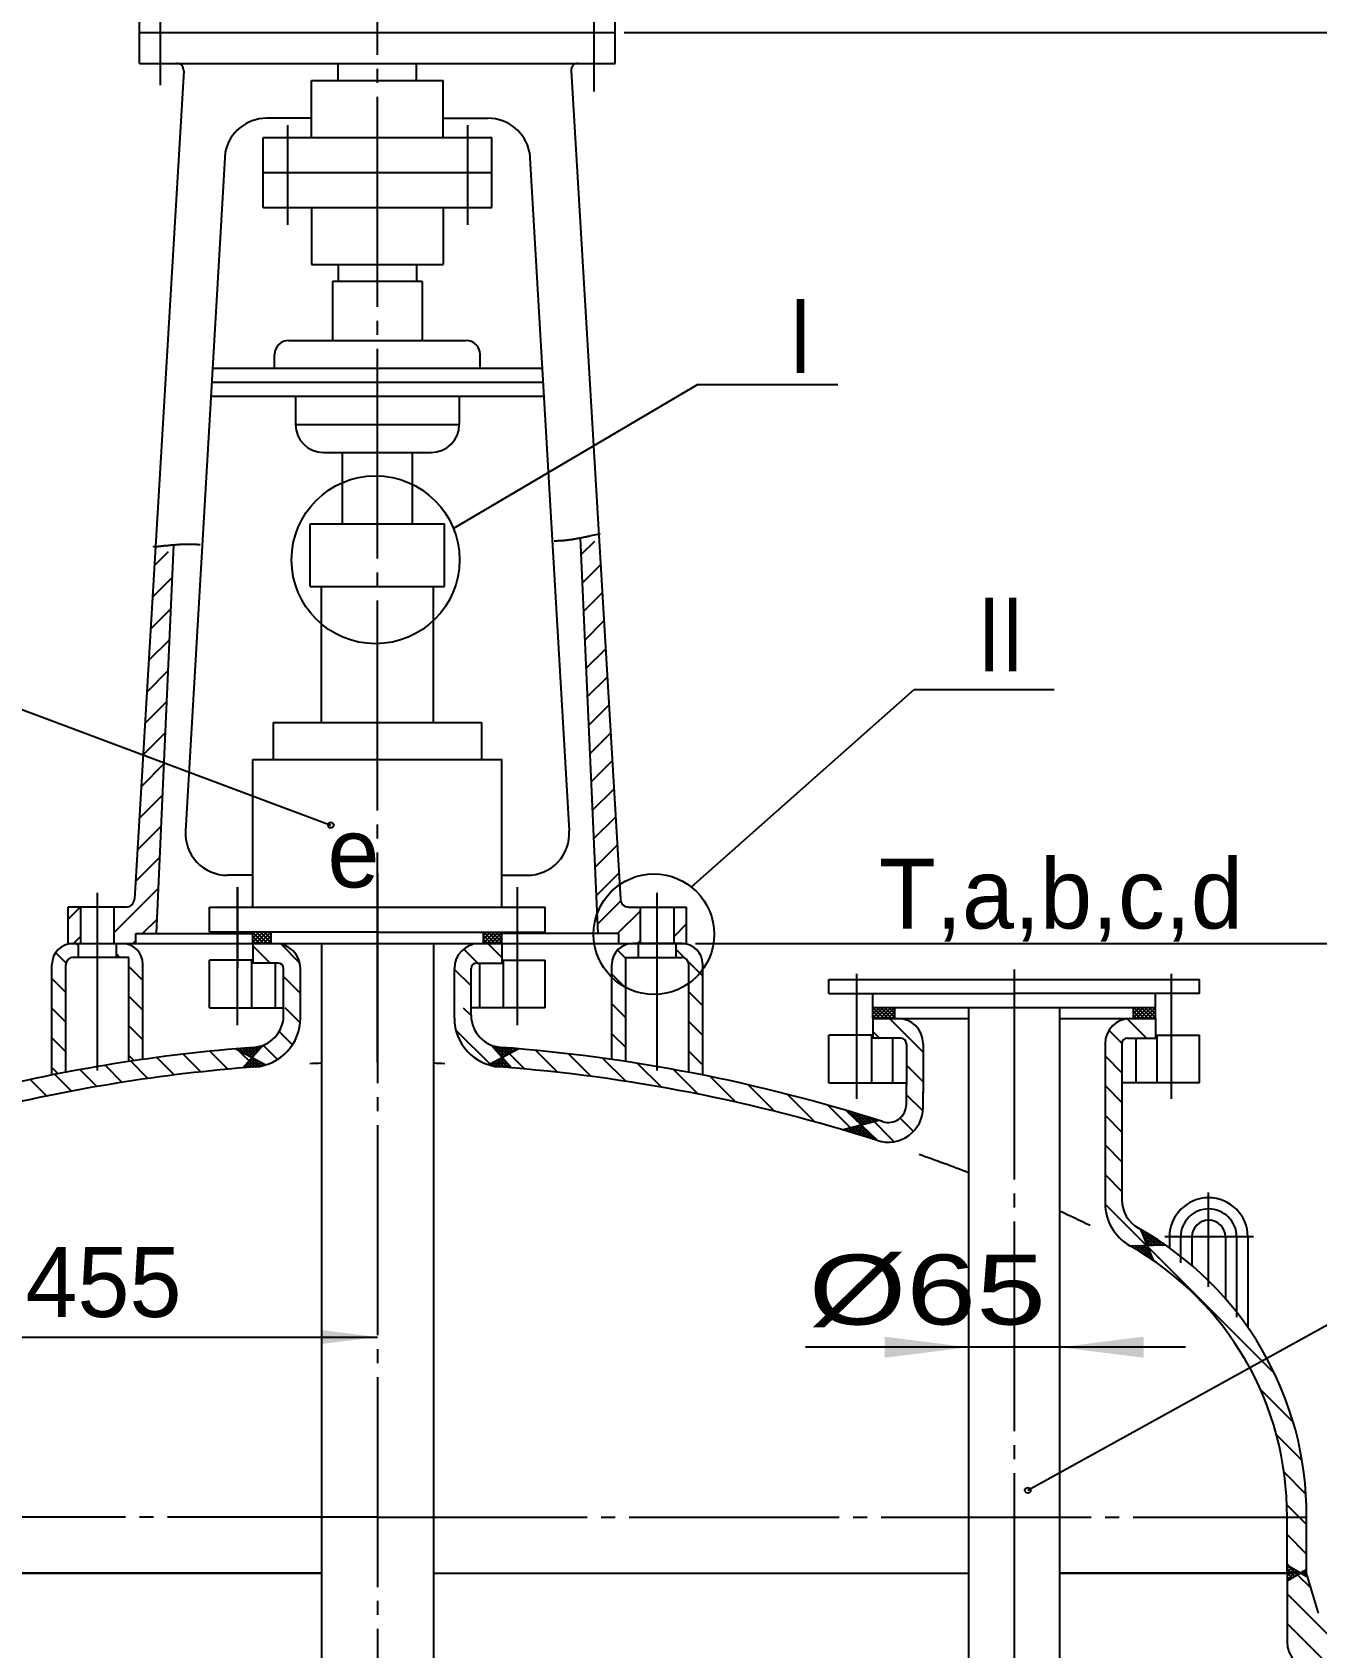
# Model space of a CAD drawing. Extents: x -6659 to 113, y -215 to 683.
# Drawn here: x -656.3 to -564.5, y 397.3 to 512.7 of the extents above; entities that cross this region are included whole.
import ezdxf

# ---------------------------------------------------------------- set-up
doc = ezdxf.new("R2010")
doc.units = 0
doc.linetypes.add('DASHDOT', pattern=[18, 15, -1, 1, -1])
doc.linetypes.add('DASHED', pattern=[4, 3, -1])
doc.layers.get('0').update_dxf_attribs({"color": 8, "linetype": 'CONTINUOUS'})
for name, color, linetype in [('1', 8, 'CONTINUOUS'), ('2', 94, 'DASHDOT'), ('3', 2, 'DASHED'), ('85', 7, 'CONTINUOUS')]:
    doc.layers.add(name, color=color, linetype=linetype)
doc.styles.get("Standard").update_dxf_attribs({"font": 'cadt_en', "bigfont": 'cadt_hz'})
doc.styles.add('STYLE1', font='cadt_en.shx', dxfattribs={"bigfont": 'cadt_hz.shx'})
doc.styles.add('STYLE15', font='cadt_en.shx', dxfattribs={"width": 1.205086, "bigfont": 'cadt_hz.shx'})
doc.styles.add('STYLE28', font='cadt_en.shx', dxfattribs={"width": 1.341688, "bigfont": 'cadt_hz.shx'})
doc.dimstyles.get("Standard").update_dxf_attribs({"dimtxt": 3.5, "dimasz": 4, "dimexe": 2, "dimexo": 0, "dimgap": 1, "dimtad": 1, "dimtoh": 1, "dimdec": 4, "dimzin": 0, "dimtxsty": 'STANDARD', "dimcen": 0, "dimazin": 3, "dimtfac": 1, "dimtdec": 4, "dimtmove": 0, "dimatfit": 3, "dimtolj": 1, "dimtzin": 0})

# ---------------------------------------------------------------- blocks, each defined once
blk = doc.blocks.new('*U2')
at = {"layer": '1'}
for p, q in [((-624.04, 448.22), (-623.85, 448.41)), ((-624.04, 447.93), (-623.57, 448.41)), ((-624.04, 447.65), (-623.28, 448.41)), ((-624.04, 448.15), (-623.5, 447.61)), ((-624.02, 448.41), (-623.22, 447.61)), ((-623.8, 447.61), (-623, 448.41)), ((-623.73, 448.41), (-622.93, 447.61)), ((-623.52, 447.61), (-622.74, 448.39)), ((-623.45, 448.41), (-622.74, 447.7)), ((-623.24, 447.61), (-622.74, 448.11)), ((-623.17, 448.41), (-622.74, 447.98)), ((-622.89, 448.41), (-622.74, 448.26)), ((-624.04, 447.87), (-623.78, 447.61, 1)), ((-622.95, 447.61), (-622.74, 447.82))]:
    blk.add_line(p, q, dxfattribs=at)
blk = doc.blocks.new('*U4')
at = {"layer": '1'}
for p, q in [((-566.64, 402.95), (-566.5, 403.09)), ((-566.64, 402.67), (-566.32, 402.99)), ((-566.58, 403.14), (-565.91, 402.47)), ((-566.64, 402.91), (-566.09, 402.37)), ((-566.64, 402.38), (-566.14, 402.88)), ((-566.64, 402.1), (-565.96, 402.78)), ((-566.64, 402.63), (-566.27, 402.26)), ((-566.64, 402.35), (-566.45, 402.16)), ((-566.64, 402.06), (-566.63, 402.05, 1)), ((-566.09, 402.37), (-565.78, 402.68)), ((-565.91, 402.75), (-565.73, 402.57)), ((-565.6, 402.57), (-565.42, 402.75)), ((-565.55, 402.68), (-565.24, 402.37)), ((-565.42, 402.47), (-565.24, 402.65)), ((-565.38, 402.78), (-565.24, 402.64)), ((-565.24, 402.37), (-565.18, 402.42))]:
    blk.add_line(p, q, dxfattribs=at)
blk = doc.blocks.new('*U8')
at = {"layer": '1'}
for p, q in [((-640.39, 448.41), (-640.54, 448.26)), ((-640.11, 448.41), (-640.54, 447.98)), ((-639.83, 448.41), (-640.54, 447.7)), ((-639.76, 447.61), (-640.54, 448.39)), ((-640.04, 447.61), (-640.54, 448.11)), ((-639.54, 448.41), (-640.34, 447.61)), ((-639.48, 447.61), (-640.28, 448.41)), ((-639.26, 448.41), (-640.06, 447.61)), ((-639.23, 447.65), (-639.99, 448.41)), ((-639.23, 448.15), (-639.78, 447.61)), ((-639.23, 447.93), (-639.71, 448.41)), ((-639.23, 448.22), (-639.43, 448.41)), ((-640.32, 447.61), (-640.54, 447.82, 1)), ((-639.23, 447.87), (-639.5, 447.61))]:
    blk.add_line(p, q, dxfattribs=at)
blk = doc.blocks.new('*U14')
for p, q in [((-577.62, 442.88), (-577.46, 443.04, 1)), ((-577.62, 442.6), (-577.18, 443.04)), ((-577.62, 442.32), (-576.89, 443.04)), ((-577.62, 443.02), (-576.84, 442.24)), ((-577.12, 442.24), (-577.62, 442.74)), ((-577.4, 442.24), (-577.62, 442.46)), ((-577.41, 442.24), (-576.61, 443.04)), ((-576.55, 442.24), (-577.35, 443.04)), ((-577.13, 442.24), (-576.33, 443.04)), ((-577.07, 443.04), (-576.27, 442.24)), ((-576.84, 442.24), (-576.04, 443.04)), ((-576.04, 442.29), (-576.79, 443.04)), ((-576.56, 442.24), (-576.04, 442.76)), ((-576.04, 442.58), (-576.51, 443.04)), ((-576.28, 442.24), (-576.04, 442.48)), ((-576.22, 443.04), (-576.04, 442.86))]:
    blk.add_line(p, q)
blk = doc.blocks.new('*U15')
for p, q in [((-596.24, 442.29), (-595.49, 443.04)), ((-596.24, 442.58), (-595.77, 443.04)), ((-596.06, 443.04), (-596.24, 442.86)), ((-595.72, 442.24), (-596.24, 442.76)), ((-596, 442.24), (-596.24, 442.48)), ((-595.43, 442.24), (-596.23, 443.04)), ((-595.21, 443.04), (-596.01, 442.24)), ((-595.15, 442.24), (-595.95, 443.04)), ((-595.72, 442.24), (-594.92, 443.04)), ((-594.87, 442.24), (-595.67, 443.04)), ((-594.66, 443.02), (-595.44, 442.24)), ((-594.66, 442.32), (-595.39, 443.04)), ((-595.16, 442.24), (-594.66, 442.74)), ((-594.66, 442.6), (-595.1, 443.04)), ((-594.88, 442.24), (-594.66, 442.46, 1)), ((-594.66, 442.88), (-594.82, 443.04))]:
    blk.add_line(p, q)
blk = doc.blocks.new('*U16')
for p, q in [((-639.31, 446.21), (-640.54, 447.44)), ((-637.18, 446.21), (-638.54, 447.57)), ((-624.46, 446.21), (-625.46, 447.21)), ((-622.74, 446.61), (-623.74, 447.61)), ((-624.94, 444.57), (-626.14, 445.77)), ((-637.14, 444.04), (-638.34, 445.24)), ((-626.07, 443.58), (-626.14, 443.65)), ((-637.16, 441.94), (-638.22, 443)), ((-624.94, 442.45), (-625.48, 442.98)), ((-638.65, 441.31), (-637.71, 440.36)), ((-623.49, 438.88), (-626.03, 441.42)), ((-642.33, 438.62), (-643.61, 439.9)), ((-640.37, 438.78), (-641.67, 440.08)), ((-638.77, 439.31), (-639.8, 440.33)), ((-621.13, 438.64), (-622.66, 440.17)), ((-618.77, 438.4), (-620.34, 439.97)), ((-662.99, 438.07), (-664.73, 439.81)), ((-651.09, 438.9), (-649.87, 437.68)), ((-648.03, 437.96), (-649.26, 439.19)), ((-646.15, 438.21), (-647.4, 439.46)), ((-644.26, 438.43), (-645.52, 439.69)), ((-616.36, 438.11), (-617.97, 439.72)), ((-613.88, 437.76), (-615.54, 439.41)), ((-611.34, 437.34), (-613.05, 439.04)), ((-655.26, 436.7), (-656.44, 437.88)), ((-653.49, 437.05), (-654.68, 438.25)), ((-651.69, 437.38), (-652.9, 438.59)), ((-608.73, 436.85), (-610.49, 438.61)), ((-606.04, 436.28), (-607.86, 438.1)), ((-660.45, 435.53), (-662.1, 437.18, 1)), ((-658.73, 435.93), (-659.89, 437.09)), ((-657, 436.33), (-658.17, 437.5)), ((-603.26, 435.62), (-605.15, 437.51)), ((-600.38, 434.86), (-602.35, 436.83)), ((-592.65, 435.62), (-593.84, 436.8)), ((-597.38, 433.98), (-599.45, 436.05)), ((-594.72, 433.44), (-596.43, 435.16)), ((-593.33, 434.17), (-594.29, 435.13))]:
    blk.add_line(p, q)
blk = doc.blocks.new('*U19')
for p, q in [((-578.05, 442.23), (-576.67, 440.84)), ((-579.36, 441.41), (-578.44, 440.49)), ((-579.64, 439.57), (-578.44, 438.37)), ((-579.64, 437.45), (-578.44, 436.25)), ((-579.64, 435.33), (-578.44, 434.13)), ((-579.64, 433.21), (-578.44, 432.01, 1))]:
    blk.add_line(p, q)
blk = doc.blocks.new('*U20')
for p, q in [((-595.04, 442.24), (-592.64, 439.85)), ((-596.24, 441.32), (-595.76, 440.84, 1)), ((-593.84, 438.92), (-592.64, 437.72))]:
    blk.add_line(p, q)
blk = doc.blocks.new('*U21')
for p, q in [((-578.44, 429.89), (-579.59, 431.04)), ((-567.51, 416.84), (-579.64, 428.97)), ((-566.2, 413.4), (-568.56, 415.76)), ((-565.56, 410.65), (-567.39, 412.48)), ((-565.29, 408.25), (-566.85, 409.81)), ((-565.24, 406.08), (-566.65, 407.49)), ((-565.24, 403.96), (-566.64, 405.36)), ((-566.48, 403.08), (-566.64, 403.24, 1))]:
    blk.add_line(p, q)
blk = doc.blocks.new('*U22')
for p, q in [((-565.89, 402.48), (-564.92, 401.52)), ((-566.64, 401.12), (-561.23, 395.71)), ((-566.64, 399), (-563.35, 395.71, 1)), ((-562.41, 399.01), (-560.64, 397.24))]:
    blk.add_line(p, q)
blk = doc.blocks.new('*U39')
at = {"layer": '1'}
for p, q in [((-641.65, 440.09), (-641.52, 439.96)), ((-641.62, 440.01), (-641.54, 440.1, 1)), ((-641.48, 439.94), (-641.3, 440.12)), ((-641.46, 440.1), (-641.06, 439.71)), ((-641.35, 439.86), (-641.07, 440.13)), ((-641.26, 440.12), (-640.6, 439.46)), ((-641.21, 439.79), (-640.84, 440.15)), ((-641.07, 439.71), (-640.61, 440.17)), ((-641.06, 440.13), (-640.49, 439.56)), ((-640.93, 439.64), (-640.38, 440.19)), ((-640.87, 440.15), (-640.39, 439.67)), ((-640.79, 439.56), (-640.13, 440.23)), ((-640.67, 440.17), (-640.29, 439.79)), ((-640.66, 439.49), (-639.86, 440.29)), ((-640.47, 440.18), (-640.19, 439.9)), ((-640.28, 440.2), (-640.1, 440.01)), ((-640.11, 440.24), (-640, 440.13)), ((-639.94, 440.28), (-639.9, 440.24)), ((-641.22, 438.72), (-640.52, 439.42)), ((-641.18, 438.76), (-641.14, 438.72)), ((-641.08, 438.88), (-640.94, 438.74)), ((-640.99, 438.74), (-640.38, 439.34)), ((-640.98, 438.99), (-640.74, 438.76)), ((-640.88, 439.11), (-640.55, 438.77)), ((-640.78, 439.22), (-640.35, 438.79)), ((-640.76, 438.75), (-640.24, 439.27)), ((-640.69, 439.33), (-640.16, 438.81)), ((-640.59, 439.45), (-639.98, 438.84)), ((-640.53, 438.77), (-640.11, 439.19)), ((-640.29, 438.79), (-639.97, 439.12)), ((-640.14, 439.21), (-639.8, 438.87)), ((-640.05, 438.82), (-639.83, 439.04)), ((-639.78, 438.88), (-639.69, 438.97)), ((-639.68, 438.96), (-639.64, 438.92))]:
    blk.add_line(p, q, dxfattribs=at)
blk = doc.blocks.new('*U40')
at = {"layer": '1'}
for p, q in [((-622.62, 439.49), (-623.42, 440.29)), ((-623.34, 440.28), (-623.38, 440.24)), ((-623.17, 440.24), (-623.28, 440.13)), ((-623, 440.2), (-623.18, 440.01)), ((-622.48, 439.56), (-623.15, 440.23)), ((-622.81, 440.18), (-623.08, 439.9)), ((-622.61, 440.17), (-622.99, 439.79)), ((-622.35, 439.64), (-622.9, 440.19)), ((-622.41, 440.15), (-622.89, 439.67)), ((-622.21, 440.13), (-622.79, 439.56)), ((-622.02, 440.12), (-622.68, 439.46)), ((-622.21, 439.71), (-622.67, 440.17)), ((-622.07, 439.79), (-622.44, 440.15)), ((-621.82, 440.1), (-622.22, 439.71)), ((-621.93, 439.86), (-622.2, 440.13)), ((-621.8, 439.94), (-621.97, 440.12)), ((-621.63, 440.09), (-621.76, 439.96)), ((-621.66, 440.01), (-621.74, 440.1)), ((-623.6, 438.96), (-623.64, 438.92)), ((-623.5, 438.88), (-623.59, 438.97)), ((-623.14, 439.21), (-623.47, 438.87)), ((-623.23, 438.82), (-623.45, 439.04)), ((-622.98, 438.79), (-623.31, 439.12)), ((-622.69, 439.45), (-623.3, 438.84)), ((-622.75, 438.77), (-623.17, 439.19)), ((-622.59, 439.33), (-623.12, 438.81)), ((-622.52, 438.75), (-623.03, 439.27)), ((-622.49, 439.22), (-622.93, 438.79)), ((-622.29, 438.74), (-622.9, 439.34)), ((-622.06, 438.72), (-622.76, 439.42)), ((-622.4, 439.11), (-622.73, 438.77)), ((-622.3, 438.99), (-622.53, 438.76)), ((-622.2, 438.88), (-622.34, 438.74)), ((-622.1, 438.76), (-622.14, 438.72, 1))]:
    blk.add_line(p, q, dxfattribs=at)
blk = doc.blocks.new('*U41')
at = {"layer": '1'}
for p, q in [((-598.08, 435.61), (-598.04, 435.64, 1)), ((-597.97, 435.51), (-597.88, 435.6)), ((-596.97, 434.65), (-597.93, 435.61)), ((-597.86, 435.4), (-597.72, 435.55)), ((-597.75, 435.3), (-597.55, 435.5)), ((-597.64, 435.2), (-597.39, 435.45)), ((-597.63, 435.52), (-596.8, 434.69)), ((-597.54, 435.09), (-597.23, 435.4)), ((-597.43, 434.99), (-597.07, 435.35)), ((-597.33, 435.43), (-596.63, 434.73)), ((-597.32, 434.88), (-596.9, 435.3)), ((-596.46, 434.78), (-597.02, 435.34)), ((-598.35, 434.28), (-598.34, 434.29)), ((-598.27, 434.25), (-598.31, 434.29)), ((-598.19, 434.23), (-598.06, 434.36)), ((-598.14, 434.34), (-597.97, 434.16)), ((-598.03, 434.18), (-597.77, 434.44)), ((-597.66, 434.07), (-597.98, 434.38)), ((-597.86, 434.13), (-597.48, 434.51)), ((-597.36, 433.98), (-597.81, 434.43)), ((-597.7, 434.08), (-597.19, 434.59)), ((-597.64, 434.47), (-597.05, 433.88)), ((-597.54, 434.03), (-597, 434.57)), ((-596.74, 433.78), (-597.47, 434.51)), ((-597.38, 433.98), (-596.89, 434.47)), ((-597.3, 434.56), (-596.43, 433.69)), ((-597.21, 434.78), (-596.74, 435.25)), ((-597.21, 433.93), (-596.78, 434.36)), ((-597.13, 434.6), (-596.12, 433.59)), ((-597.1, 434.68), (-596.58, 435.2)), ((-597.05, 433.88), (-596.67, 434.26)), ((-596.91, 434.66), (-596.42, 435.15)), ((-596.89, 433.83), (-596.56, 434.16)), ((-596.71, 435.24), (-596.29, 434.82)), ((-596.62, 434.74), (-596.26, 435.1)), ((-596.41, 435.15), (-596.13, 434.87)), ((-596.33, 434.81), (-596.09, 435.05)), ((-595.96, 434.91), (-596.1, 435.05)), ((-596.04, 434.89), (-595.93, 435)), ((-596.73, 433.78), (-596.46, 434.05)), ((-596.57, 433.73), (-596.35, 433.95)), ((-596.4, 433.68), (-596.24, 433.84)), ((-596.24, 433.63), (-596.13, 433.74)), ((-596.08, 433.58), (-596.02, 433.64)), ((-595.92, 433.53), (-595.92, 433.53))]:
    blk.add_line(p, q, dxfattribs=at)
blk = doc.blocks.new('*U42')
at = {"layer": '1'}
for p, q in [((-577.14, 425.57), (-576.68, 426.04)), ((-577.08, 427.13), (-577.05, 427.15, 1)), ((-577.03, 427.02), (-576.07, 426.06)), ((-577.02, 426.97), (-576.92, 427.07)), ((-576.96, 426.82), (-576.79, 426.99)), ((-576.89, 426.67), (-576.65, 426.91)), ((-576.28, 426.05), (-576.89, 426.66)), ((-576.83, 426.52), (-576.52, 426.83)), ((-575.87, 426.06), (-576.82, 427.01)), ((-576.77, 426.37), (-576.39, 426.75)), ((-576.48, 426.04), (-576.75, 426.31)), ((-576.71, 426.22), (-576.26, 426.67)), ((-576.6, 425.95), (-576.69, 426.04)), ((-576.65, 426.07), (-576.13, 426.59)), ((-576.46, 426.04), (-576, 426.51)), ((-575.66, 426.07), (-576.28, 426.68)), ((-576.24, 426.05), (-575.87, 426.42)), ((-576.02, 426.06), (-575.74, 426.34)), ((-575.81, 426.06), (-575.62, 426.25)), ((-575.67, 426.29), (-575.46, 426.08)), ((-575.59, 426.07), (-575.49, 426.17)), ((-575.37, 426.08), (-575.36, 426.08)), ((-577.81, 425.97), (-577.78, 426)), ((-577.51, 425.79), (-577.72, 426)), ((-577.68, 425.89), (-577.56, 426.01)), ((-577.54, 425.81), (-577.34, 426.01)), ((-576.96, 425.46), (-577.51, 426.01)), ((-577.41, 425.73), (-577.12, 426.02)), ((-576.35, 425.06), (-577.31, 426.02)), ((-577.28, 425.65), (-576.9, 426.03)), ((-576.32, 425.24), (-577.1, 426.02)), ((-577.01, 425.49), (-576.59, 425.92)), ((-576.46, 425.6), (-576.89, 426.03)), ((-576.88, 425.41), (-576.53, 425.76)), ((-576.75, 425.33), (-576.47, 425.61)), ((-576.63, 425.24), (-576.41, 425.46)), ((-576.5, 425.16), (-576.35, 425.31)), ((-576.37, 425.07), (-576.29, 425.16)), ((-576.24, 424.99), (-576.22, 425.01))]:
    blk.add_line(p, q, dxfattribs=at)
blk = doc.blocks.new('*U44')
at = {"layer": '1'}
for p, q in [((-654.63, 446.96), (-653.88, 446.21)), ((-653.15, 447.61), (-652.99, 447.44)), ((-650.29, 446.87), (-650.03, 446.61)), ((-614.49, 447.13), (-613.89, 446.53)), ((-609.69, 446.57), (-610.29, 447.17)), ((-649.39, 445.97), (-648.39, 444.97)), ((-608.39, 445.27), (-609.43, 446.31)), ((-654.89, 445.1), (-653.89, 444.1)), ((-614.89, 445.41), (-613.89, 444.41)), ((-649.39, 443.84), (-648.39, 442.84)), ((-609.39, 444.15), (-608.39, 443.15)), ((-654.89, 442.98), (-653.89, 441.98)), ((-614.89, 443.29), (-613.89, 442.29)), ((-649.39, 441.72), (-648.39, 440.72)), ((-614.89, 441.16), (-613.89, 440.16)), ((-609.39, 442.03), (-608.39, 441.03)), ((-654.89, 440.86), (-653.89, 439.86)), ((-609.39, 439.91), (-608.39, 438.91)), ((-654.89, 438.74), (-654.44, 438.29, 1)), ((-649.39, 439.6), (-649.02, 439.23))]:
    blk.add_line(p, q, dxfattribs=at)
blk = doc.blocks.new('*U77')
for p, q in [((-616.13, 476.81), (-616, 476.84)), ((-616, 476.84), (-615.88, 476.87)), ((-615.88, 476.87), (-615.78, 476.89)), ((-615.78, 476.89), (-615.69, 476.91)), ((-619, 476.38), (-618.97, 476.38, 1)), ((-618.97, 476.38), (-618.93, 476.39)), ((-618.93, 476.39), (-618.89, 476.39)), ((-618.89, 476.39), (-618.84, 476.39)), ((-618.84, 476.39), (-618.78, 476.39)), ((-618.78, 476.39), (-618.73, 476.4)), ((-618.73, 476.4), (-618.67, 476.4)), ((-618.67, 476.4), (-618.62, 476.4)), ((-618.62, 476.4), (-618.56, 476.41)), ((-618.56, 476.41), (-618.5, 476.41)), ((-618.5, 476.41), (-618.45, 476.41)), ((-618.45, 476.41), (-618.39, 476.42)), ((-618.39, 476.42), (-618.34, 476.42)), ((-618.34, 476.42), (-618.29, 476.43)), ((-618.29, 476.43), (-618.23, 476.43)), ((-618.23, 476.43), (-618.18, 476.44)), ((-618.18, 476.44), (-618.13, 476.44)), ((-618.13, 476.44), (-618.08, 476.45)), ((-618.08, 476.45), (-618.02, 476.46)), ((-618.02, 476.46), (-617.97, 476.46)), ((-617.97, 476.46), (-617.92, 476.47)), ((-617.92, 476.47), (-617.87, 476.48)), ((-617.87, 476.48), (-617.81, 476.48)), ((-617.81, 476.48), (-617.75, 476.49)), ((-617.75, 476.49), (-617.69, 476.5)), ((-617.69, 476.5), (-617.63, 476.51)), ((-617.63, 476.51), (-617.57, 476.52)), ((-617.57, 476.52), (-617.51, 476.53)), ((-617.51, 476.53), (-617.44, 476.54)), ((-617.44, 476.54), (-617.38, 476.56)), ((-617.38, 476.56), (-617.32, 476.57)), ((-617.32, 476.57), (-617.25, 476.58)), ((-617.25, 476.58), (-617.19, 476.59)), ((-617.19, 476.59), (-617.12, 476.6)), ((-617.12, 476.6), (-617.06, 476.62)), ((-617.06, 476.62), (-616.99, 476.63)), ((-616.99, 476.63), (-616.91, 476.65)), ((-616.91, 476.65), (-616.82, 476.66)), ((-616.82, 476.66), (-616.73, 476.68)), ((-616.73, 476.68), (-616.63, 476.71)), ((-616.63, 476.71), (-616.51, 476.73)), ((-616.51, 476.73), (-616.39, 476.76)), ((-616.39, 476.76), (-616.26, 476.79)), ((-616.26, 476.79), (-616.13, 476.81))]:
    blk.add_line(p, q)
blk = doc.blocks.new('*U78')
for p, q in [((-647.65, 475.96), (-647.63, 475.97, 1)), ((-647.63, 475.97), (-647.6, 475.97)), ((-647.6, 475.97), (-647.57, 475.97)), ((-647.57, 475.97), (-647.54, 475.97)), ((-647.54, 475.97), (-647.51, 475.98)), ((-647.51, 475.98), (-647.47, 475.98)), ((-647.47, 475.98), (-647.43, 475.98)), ((-647.43, 475.98), (-647.39, 475.99)), ((-647.39, 475.99), (-647.35, 475.99)), ((-647.35, 475.99), (-647.3, 476)), ((-647.3, 476), (-647.25, 476)), ((-647.25, 476), (-647.21, 476)), ((-647.21, 476), (-647.16, 476.01)), ((-647.16, 476.01), (-647.11, 476.01)), ((-647.11, 476.01), (-647.06, 476.02)), ((-647.06, 476.02), (-647.02, 476.02)), ((-647.02, 476.02), (-646.97, 476.03)), ((-646.97, 476.03), (-646.92, 476.03)), ((-646.92, 476.03), (-646.88, 476.04)), ((-646.88, 476.04), (-646.83, 476.04)), ((-646.83, 476.04), (-646.78, 476.05)), ((-646.78, 476.05), (-646.74, 476.05)), ((-646.74, 476.05), (-646.69, 476.06)), ((-646.69, 476.06), (-646.64, 476.06)), ((-646.64, 476.06), (-646.6, 476.06)), ((-646.6, 476.06), (-646.55, 476.07)), ((-646.55, 476.07), (-646.51, 476.07)), ((-646.51, 476.07), (-646.46, 476.08)), ((-646.46, 476.08), (-646.41, 476.08)), ((-646.41, 476.08), (-646.37, 476.09)), ((-646.37, 476.09), (-646.32, 476.09)), ((-646.32, 476.09), (-646.27, 476.1)), ((-646.27, 476.1), (-646.23, 476.1)), ((-646.23, 476.1), (-646.18, 476.1)), ((-646.18, 476.1), (-646.13, 476.11)), ((-646.13, 476.11), (-646.09, 476.11)), ((-646.09, 476.11), (-646.04, 476.12)), ((-646.04, 476.12), (-646, 476.12)), ((-646, 476.12), (-645.95, 476.12)), ((-645.95, 476.12), (-645.9, 476.13)), ((-645.9, 476.13), (-645.86, 476.13)), ((-645.86, 476.13), (-645.81, 476.13)), ((-645.81, 476.13), (-645.76, 476.14)), ((-645.76, 476.14), (-645.72, 476.14)), ((-645.72, 476.14), (-645.67, 476.14)), ((-645.67, 476.14), (-645.62, 476.14)), ((-645.62, 476.14), (-645.57, 476.15)), ((-645.57, 476.15), (-645.52, 476.15)), ((-645.52, 476.15), (-645.47, 476.15)), ((-645.47, 476.15), (-645.42, 476.15)), ((-645.42, 476.15), (-645.37, 476.15)), ((-645.37, 476.15), (-645.32, 476.15)), ((-645.32, 476.15), (-645.27, 476.15)), ((-645.27, 476.15), (-645.22, 476.15)), ((-645.22, 476.15), (-645.17, 476.15)), ((-645.17, 476.15), (-645.12, 476.15)), ((-645.12, 476.15), (-645.07, 476.15)), ((-645.07, 476.15), (-645.02, 476.15)), ((-645.02, 476.15), (-644.97, 476.15)), ((-644.97, 476.15), (-644.92, 476.15)), ((-644.92, 476.15), (-644.87, 476.15)), ((-644.87, 476.15), (-644.82, 476.15)), ((-644.82, 476.15), (-644.77, 476.15)), ((-644.77, 476.15), (-644.71, 476.14)), ((-644.71, 476.14), (-644.65, 476.14)), ((-644.65, 476.14), (-644.6, 476.14)), ((-644.6, 476.14), (-644.54, 476.14)), ((-644.54, 476.14), (-644.48, 476.13)), ((-644.48, 476.13), (-644.42, 476.13)), ((-644.42, 476.13), (-644.37, 476.13)), ((-644.37, 476.13), (-644.33, 476.13)), ((-644.33, 476.13), (-644.29, 476.12))]:
    blk.add_line(p, q)
blk = doc.blocks.new('*D79')
for p, q in [((-677.14, 424.36), (-677.14, 416.98)), ((-677.14, 419.48), (-631.64, 419.48))]:
    blk.add_line(p, q)
for points in [[(-677.14, 419.48), (-673.14, 419.98), (-673.14, 418.98)], [(-631.64, 419.48), (-635.64, 418.98), (-635.64, 419.98)]]:
    blk.add_solid(points)
at = {"style": 'STYLE1'}
blk.add_text('455', height=5, dxfattribs=at).set_placement((-656.79, 420.91))
blk = doc.blocks.new('*U80')
at = {"layer": '85'}
for p, q in [((-617.07, 475.41), (-616.11, 476.37)), ((-647.58, 474.59), (-646.56, 475.62, 1)), ((-616.98, 473.38), (-615.7, 474.66)), ((-647.72, 472.34), (-646.28, 473.78)), ((-616.89, 471.35), (-615.58, 472.66)), ((-647.85, 470.08), (-646.38, 471.56)), ((-616.8, 469.32), (-615.46, 470.66)), ((-647.99, 467.83), (-646.48, 469.34)), ((-616.71, 467.29), (-615.34, 468.65)), ((-648.12, 465.57), (-646.58, 467.12)), ((-616.62, 465.26), (-615.22, 466.65)), ((-648.26, 463.32), (-646.68, 464.9)), ((-616.53, 463.22), (-615.1, 464.65)), ((-648.39, 461.06), (-646.78, 462.68)), ((-616.44, 461.19), (-614.98, 462.65)), ((-648.52, 458.81), (-646.87, 460.46)), ((-616.35, 459.16), (-614.86, 460.65)), ((-616.26, 457.13), (-614.74, 458.64)), ((-648.66, 456.55), (-646.97, 458.23)), ((-616.17, 455.1), (-614.62, 456.64)), ((-648.79, 454.29), (-647.07, 456.01)), ((-648.93, 452.04), (-647.17, 453.79)), ((-616.07, 453.07), (-614.51, 454.64)), ((-615.98, 451.04), (-614.39, 452.64)), ((-650.44, 448.4), (-647.27, 451.57)), ((-615.89, 449.01), (-614.25, 450.65)), ((-648.41, 448.31), (-647.37, 449.35)), ((-614.47, 448.31), (-612.84, 449.94)), ((-649.11, 447.61), (-648.89, 447.83)), ((-613.05, 447.61), (-612.84, 447.82))]:
    blk.add_line(p, q, dxfattribs=at)
blk = doc.blocks.new('*U81')
at = {"layer": '1'}
for p, q in [((-653.74, 449.35), (-652.88, 450.21, 1)), ((-653.35, 447.61), (-652.84, 448.13))]:
    blk.add_line(p, q, dxfattribs=at)
blk = doc.blocks.new('*U82')
at = {"layer": '85'}
blk.add_line((-610.44, 448.1), (-609.54, 449, 1), dxfattribs=at)
blk = doc.blocks.new('*D85')
blk.add_line((-586.45, 59.02), (-676.83, 69.58))
for points in [[(-676.83, 69.58), (-672.8, 69.61), (-672.92, 68.61)], [(-586.45, 59.02), (-590.48, 58.98), (-590.36, 59.98)]]:
    blk.add_solid(points)
at = {"insert": (-666.16, 69.77), "char_height": 5, "attachment_point": 7, "rotation": 353.3365, "style": 'STYLE15'}
blk.add_mtext('%%c910', dxfattribs=at)
blk = doc.blocks.new('*D91')
for p, q in [((-614.01, 512.71), (-547.18, 512.71)), ((-549.68, 447.61), (-549.68, 512.71, 1)), ((-608.91, 447.61), (-547.18, 447.61))]:
    blk.add_line(p, q)
for points in [[(-549.68, 512.71), (-548.93, 506.71), (-550.43, 506.71)], [(-549.68, 447.61), (-550.43, 453.61), (-548.93, 453.61)]]:
    blk.add_solid(points)
at = {"style": 'STYLE1'}
blk.add_text('651', height=5, rotation=90, dxfattribs=at).set_placement((-551.11, 481.99))
blk = doc.blocks.new('*U129')
for p, q in [((-558.27, 403.72), (-558.27, 405.38)), ((-556.36, 403.72), (-556.36, 405.38)), ((-559.89, 400.35), (-558.74, 401.5)), ((-558.27, 401.68), (-558.27, 399.46)), ((-556.36, 401.68), (-556.36, 399.46)), ((-555.89, 400.62), (-555.02, 401.49, 6.28)), ((-555.12, 400.14), (-554.33, 400.93, 1)), ((-554.91, 399.11), (-554.03, 399.99)), ((-554.91, 397.87), (-554.03, 398.75)), ((-554.91, 396.62), (-554.03, 397.5)), ((-554.91, 395.38), (-554.03, 396.26)), ((-554.91, 394.14), (-554.03, 395.01)), ((-554.91, 392.89), (-554.03, 393.77)), ((-554.91, 391.65), (-554.03, 392.53)), ((-554.2, 391.11), (-554.03, 391.28)), ((-563.72, 387.19), (-563.54, 387.37, 6.28)), ((-563.54, 387.37), (-563.51, 387.4)), ((-563.54, 386.75), (-563.16, 387.12)), ((-563.51, 387.4), (-563.15, 387.76)), ((-563.15, 387.13), (-563.12, 387.17)), ((-563.12, 387.17), (-562.71, 387.58)), ((-563.12, 387.17), (-563.12, 387.17)), ((-563.07, 386.59), (-562.73, 386.94)), ((-562.73, 386.94), (-562.7, 386.97)), ((-562.7, 386.97), (-562.55, 387.11)), ((-559.19, 384.87), (-559.02, 385.05)), ((-559.02, 385.05), (-558.89, 385.17)), ((-558.91, 384.53), (-558.64, 384.81)), ((-558.89, 385.17), (-558.64, 385.43)), ((-558.64, 385.43), (-558.46, 385.61)), ((-558.64, 384.81), (-558.47, 384.97)), ((-558.47, 384.97), (-558.39, 385.05)), ((-558.39, 385.05), (-558.12, 385.32))]:
    blk.add_line(p, q)
at = {"layer": '2'}
for p, q in [((-557.32, 387.84), (-557.32, 406.29)), ((-562.52, 400.21), (-561.5, 401.23)), ((-566.44, 389.11), (-561.26, 386.08)), ((-562.23, 389.09), (-564.03, 385.29)), ((-565.05, 388.08), (-555.68, 383.65)), ((-562.04, 389.03), (-564.14, 385.46)), ((-559.34, 387.39), (-560.9, 384.09)), ((-558.64, 386.26), (-558.64, 382.78)), ((-558.42, 382.8), (-556.78, 386.26)), ((-556.71, 385.05), (-567.02, 385.05))]:
    blk.add_line(p, q, dxfattribs=at)
at = {"layer": '3'}
for p, q in [((-560.1, 387.53), (-560.1, 386.48, 6.28)), ((-559.52, 387.25), (-559.52, 386.28)), ((-563.63, 385.63), (-560.84, 385.63)), ((-559.52, 385.63), (-560.1, 385.63)), ((-557.76, 386.42), (-557.76, 385.45)), ((-557.17, 386.14), (-557.17, 385.16)), ((-561.16, 384.46), (-559.1, 384.46))]:
    blk.add_line(p, q, dxfattribs=at)
for radius, start, end in [(1.47, 184.6006, 305.2449), (0.88, 210.8689, 278.5498)]:
    blk.add_arc((-558.64, 385.05), radius, start, end, dxfattribs=at)
at = {"layer": '85'}
for p, q in [((-558.27, 405.38), (-558.49, 405.16)), ((-558.27, 405.38), (-556.36, 405.38, 6.28)), ((-556.36, 405.38), (-556.14, 405.16)), ((-558.49, 403.72), (-558.49, 405.16)), ((-558.49, 405.16), (-556.14, 405.16)), ((-556.14, 403.72), (-556.14, 405.16)), ((-559.45, 403.72), (-559.55, 403.5, 6.28)), ((-559.55, 402.16), (-559.55, 403.5)), ((-559.45, 403.72), (-555.18, 403.72)), ((-558.43, 402.16), (-558.43, 403.43)), ((-556.2, 402.16), (-556.2, 403.43)), ((-555.18, 403.72), (-555.08, 403.5)), ((-555.08, 402.16), (-555.08, 403.5)), ((-559.55, 402.16), (-555.08, 402.16)), ((-559.34, 402.16), (-559.34, 401.68)), ((-555.3, 401.68), (-555.3, 402.16)), ((-555.26, 401.68), (-560.66, 401.68, 6.28)), ((-558.74, 401.68), (-558.74, 400.36)), ((-558.49, 401.68), (-558.49, 394.01)), ((-556.14, 401.68), (-556.14, 398.98, 6.28)), ((-555.89, 401.68), (-555.89, 400.36)), ((-555.26, 401.68), (-554.03, 400.68)), ((-554.03, 400.68), (-554.03, 391.11)), ((-562.84, 399.22), (-562.84, 399.58, 6.28)), ((-558.49, 400.36), (-559.76, 400.36)), ((-555.64, 400.36), (-556.14, 400.36)), ((-554.91, 399.63), (-554.91, 391.11)), ((-556.14, 399.46), (-558.49, 399.46)), ((-556.35, 398.78), (-558.17, 398.78)), ((-555.28, 397.64), (-556.03, 398.63)), ((-555.28, 390.62), (-555.28, 397.64)), ((-558.49, 394.01), (-560.25, 390.98)), ((-558.34, 394), (-555.69, 394)), ((-561.98, 388.42), (-563.57, 391.2, 6.28)), ((-562.83, 390.79), (-562.83, 390.48)), ((-562.54, 391.08), (-562.39, 391.08)), ((-560.25, 390.98), (-560.25, 390.98)), ((-554.03, 391.11), (-555.28, 391.11, 6.28)), ((-560.68, 389.3), (-562.14, 389.62, 6.28)), ((-560.38, 389.15), (-556.75, 389.15)), ((-560.19, 387.57), (-562.44, 388.63)), ((-560.1, 388.58), (-560.1, 387.53, 6.28)), ((-559.52, 388.57), (-559.52, 387.25)), ((-557.76, 388.57), (-557.76, 386.42)), ((-557.17, 388.57), (-557.17, 386.14)), ((-560.19, 387.57), (-556.9, 386.01, 6.28)), ((-563.95, 385.78), (-565.24, 386.54)), ((-563.63, 385.63), (-565.24, 385.63)), ((-563.82, 385.72), (-558.28, 383.1, 6.28)), ((-560.84, 385.63), (-560.1, 385.63)), ((-560.1, 385.05), (-560.1, 386.48, 6.28)), ((-559.8, 386.41), (-557.27, 385.22)), ((-559.52, 385.05), (-559.52, 386.28)), ((-558.64, 385.63), (-559.52, 385.63)), ((-557.9, 383.89), (-560.43, 385.09, 6.28)), ((-557.76, 385.05), (-557.76, 385.42, 6.28)), ((-557.17, 385.05), (-557.17, 385.16)), ((-561.16, 384.46), (-565.24, 384.46)), ((-558.64, 384.46), (-559.1, 384.46))]:
    blk.add_line(p, q, dxfattribs=at)
for centre, radius in [((-563.13, 387.17), 0.733), ((-563.13, 387.17), 0.733), ((-563.13, 387.17), 0.587), ((-558.64, 385.05), 0.587)]:
    blk.add_circle(centre, radius, dxfattribs=at)
for centre, radius, start, end in [((-558.99, 403.04), 0.679, 34.6147, 145.3853), ((-557.32, 401.45), 2.28, 60.5915, 119.4085), ((-555.64, 403.04), 0.679, 34.6147, 145.3853), ((-559.12, 397.83), 4.15, 111.8472, 152.5271), ((-562.55, 399.59), 0.293, 149.0834, 182.4091), ((-559.41, 397.1), 3.28, 96.1907, 128.3361), ((-555.64, 399.63), 0.733, 0, 90), ((-562.55, 399.22), 0.293, 180, 225.0937), ((-555.56, 398.98), 0.587, 180, 216.7373), ((-562.54, 390.79), 0.293, 90, 180), ((-561.95, 390.48), 0.88, 180, 257.5323), ((-562.45, 390.64), 0.44, 39.2375, 90), ((-561.2, 391.66), 1.17, 219.3396, 324.3715), ((-556.75, 390.62), 1.47, 270, 360), ((-560.84, 388.58), 0.733, 0, 77.5323), ((-558.93, 388.57), 0.587, 90, 180), ((-558.34, 388.57), 0.587, 0, 90), ((-556.58, 388.57), 0.587, 90, 180), ((-563.13, 387.17), 1.61, 64.7094, 244.7094), ((-560.12, 385.75), 0.733, 64.7094, 244.7094), ((-557.59, 384.55), 1.61, 244.7094, 424.7094), ((-558.64, 385.05), 1.47, 180, 184.6006), ((-558.64, 385.05), 0.88, 180, 210.8689), ((-558.64, 385.05), 0.88, 278.5498, 360), ((-557.59, 384.55), 0.733, 244.7094, 424.7094), ((-558.64, 385.05), 1.47, 305.2449, 360)]:
    blk.add_arc(centre, radius, start, end, dxfattribs=at)
blk = doc.blocks.new('*D155')
for p, q in [((-604.24, 447.61), (-501.7, 447.61)), ((-504.2, 387.31), (-504.2, 447.61)), ((-501.7, 395.71), (-560.64, 395.71, 1)), ((-556.04, 394.51), (-501.7, 394.51))]:
    blk.add_line(p, q)
for points in [[(-504.2, 447.61), (-503.7, 443.61), (-504.7, 443.61)], [(-504.2, 395.71), (-504.7, 399.71), (-503.7, 399.71)], [(-504.2, 394.51), (-503.7, 390.51), (-504.7, 390.51)]]:
    blk.add_solid(points)
at = {"style": 'STYLE1'}
blk.add_text('505', height=5, rotation=90, dxfattribs=at).set_placement((-505.63, 414.54))
blk = doc.blocks.new('*D156')
blk.add_line((-604.94, 447.61), (-501.55, 447.61))
blk = doc.blocks.new('*D159')
blk.add_line((-573.89, 418.75), (-601.05, 418.75))
for points in [[(-589.39, 418.75), (-595.39, 418), (-595.39, 419.5)], [(-582.89, 418.75), (-576.89, 419.5), (-576.89, 418)]]:
    blk.add_solid(points)
at = {"insert": (-600.82, 420.18), "char_height": 5, "attachment_point": 7, "style": 'STYLE28'}
blk.add_mtext('%%c65', dxfattribs=at)

msp = doc.modelspace()

# ---------------------------------------------------------------- linework, layer by layer
for p, q in [((-765.72271, 504.96061), (-634.95756, 456.06433)), ((-608.73967, 487.55368), (-626.20276, 477.27273, 1)), ((-609.20179, 451.64341), (-593.2699, 465.75072)), ((-585.16168, 408.52548), (-536.89701, 435.21476))]:
    msp.add_line(p, q)
for centre, radius in [((-631.76741, 475.02891), 6), ((-634.95756, 456.06433), 0.2), ((-611.87856, 448.26702), 4.30872), ((-585.16168, 408.52548), 0.2)]:
    msp.add_circle(centre, radius)
at = {"layer": '1'}
for p, q in [((-608.73967, 487.55368), (-598.73967, 487.55368, 1)), ((-636.43085, 477.61037), (-626.84719, 477.61037)), ((-593.2699, 465.75072), (-583.2699, 465.75072)), ((-643.63902, 448.41037), (-643.63902, 450.21037)), ((-643.63902, 450.21037), (-619.63902, 450.21037)), ((-619.63902, 448.41037), (-619.63902, 450.21037)), ((-631.63902, 448.41037), (-643.63902, 448.41037, 1)), ((-640.53902, 447.61037), (-640.53902, 448.41037)), ((-639.23402, 447.61037), (-639.23402, 448.41037)), ((-631.63902, 448.41037), (-619.63902, 448.41037)), ((-624.04402, 447.61037), (-624.04402, 448.41037)), ((-622.73902, 447.61037), (-622.73902, 448.41037)), ((-653.38902, 447.61037), (-649.88902, 447.61037)), ((-652.98902, 446.61037), (-652.98902, 447.61037, 6.28319)), ((-650.28902, 446.61037), (-650.28902, 447.61037, 6.28319)), ((-640.53902, 447.61037), (-640.53902, 446.21037)), ((-640.53902, 447.61037), (-622.73902, 447.61037)), ((-635.63902, 447.61037), (-635.63902, 269.23701, 6.28319)), ((-635.63902, 447.61037), (-635.63902, 269.23701)), ((-627.63902, 447.61037), (-627.63902, 262.3824, 1)), ((-627.63902, 447.61037), (-627.63902, 262.3824)), ((-622.73902, 447.61037), (-622.73902, 446.21037)), ((-609.88902, 447.61037), (-613.38902, 447.61037)), ((-612.98902, 446.61037), (-612.98902, 447.61037, 6.28319)), ((-610.28902, 446.61037), (-610.28902, 447.61037, 6.28319)), ((-654.88902, 438.20515), (-654.88902, 446.11037)), ((-653.88902, 438.40094), (-653.88902, 446.11037)), ((-649.38902, 446.61037), (-653.38902, 446.61037)), ((-649.38902, 439.17231), (-649.38902, 446.61037, 1)), ((-648.38902, 439.31957), (-648.38902, 446.11037)), ((-640.53902, 446.41037), (-643.63902, 446.41037, 6.28319)), ((-643.63902, 443.01037), (-643.63902, 446.41037)), ((-640.63902, 446.41037), (-640.63902, 443.01037)), ((-638.73902, 446.21037), (-640.63902, 446.21037)), ((-638.93902, 446.21037), (-638.93902, 443.01037, 6.28319)), ((-638.33902, 442.47436), (-638.33902, 445.81037)), ((-637.13902, 442.2738), (-637.13902, 445.81037, 1)), ((-626.13902, 442.2738), (-626.13902, 445.81037)), ((-624.93902, 442.47436), (-624.93902, 445.81037)), ((-624.53902, 446.21037), (-622.63902, 446.21037)), ((-624.33902, 446.21037), (-624.33902, 443.01037)), ((-622.73902, 446.41037), (-619.63902, 446.41037, 6.28319)), ((-622.63902, 446.41037), (-622.63902, 443.01037)), ((-619.63902, 443.01037), (-619.63902, 446.41037)), ((-619.63902, 443.01037), (-619.63902, 446.41037)), ((-614.88902, 439.31957), (-614.88902, 446.11037)), ((-613.88902, 439.17231), (-613.88902, 446.61037)), ((-613.88902, 446.61037), (-609.88902, 446.61037)), ((-609.38902, 438.40094), (-609.38902, 446.11037)), ((-608.38902, 438.20515), (-608.38902, 446.11037)), ((-599.38902, 445.04244), (-572.88902, 445.04244)), ((-599.38902, 444.04244), (-599.38902, 445.04244)), ((-572.88902, 444.04244), (-572.88902, 445.04244)), ((-599.38902, 444.04244), (-586.13902, 444.04244, 6.28319)), ((-596.23902, 442.24244), (-596.23902, 444.04244)), ((-572.88902, 444.04244), (-586.13902, 444.04244)), ((-576.03902, 442.24244), (-576.03902, 444.04244)), ((-643.63902, 443.01037), (-638.33902, 443.01037)), ((-619.63902, 443.01037), (-624.93902, 443.01037)), ((-596.23902, 443.04244), (-576.03902, 443.04244)), ((-596.23902, 442.24244), (-596.23902, 440.84244)), ((-596.23902, 442.24244), (-589.38902, 442.24244)), ((-594.65902, 442.24244), (-594.65902, 443.04244)), ((-589.38902, 443.04244), (-589.38902, 302.29244)), ((-582.88902, 443.04244), (-582.88902, 302.29244, 6.28319)), ((-582.88902, 442.24244), (-576.03902, 442.24244)), ((-577.61902, 442.24244), (-577.61902, 443.04244)), ((-576.03902, 442.24244), (-576.03902, 440.84244, 6.28319)), ((-596.23902, 441.04244), (-599.38902, 441.04244)), ((-599.38902, 437.64244), (-599.38902, 441.04244)), ((-596.33902, 441.04244), (-596.33902, 437.64244)), ((-576.03902, 441.04244), (-572.88902, 441.04244)), ((-575.93902, 441.04244), (-575.93902, 437.64244)), ((-572.88902, 437.64244), (-572.88902, 441.04244)), ((-641.74602, 440.0782), (-639.61499, 438.92696)), ((-639.82941, 440.32156), (-641.21831, 438.71756)), ((-621.53203, 440.0782), (-623.66306, 438.92696)), ((-623.44863, 440.32156), (-622.05974, 438.71756)), ((-594.23902, 440.84244), (-596.33902, 440.84244)), ((-594.83902, 440.84244), (-594.83902, 437.64244)), ((-593.83902, 440.44244), (-593.83902, 437.49043)), ((-592.63902, 440.44244), (-592.63902, 436.93863)), ((-579.63902, 440.44244), (-579.63902, 431.43758)), ((-578.43902, 440.44244), (-578.43902, 430.92515)), ((-578.03902, 440.84244), (-575.93902, 440.84244)), ((-577.43902, 440.84244), (-577.43902, 437.64244)), ((-599.38902, 437.64244), (-593.83902, 437.64244)), ((-572.88902, 437.64244), (-578.43902, 437.64244)), ((-593.83902, 436.10967), (-593.83902, 437.49273)), ((-592.63902, 435.89965), (-592.63902, 436.98619, 6.28319)), ((-598.13735, 435.6718), (-595.90262, 433.51912)), ((-595.79159, 434.95328), (-598.36639, 434.27958)), ((-579.63902, 431.49869), (-579.63902, 429.04476, 6.28319)), ((-578.43902, 430.99215), (-578.43902, 429.27423)), ((-577.86168, 425.99805), (-575.3574, 426.07816)), ((-577.09713, 427.17387), (-576.20606, 424.96284)), ((-575.03902, 426.63325), (-575.03902, 425.85369, 6.28319)), ((-573.43902, 426.63325), (-573.43902, 424.59728)), ((-571.03902, 426.63325), (-571.03902, 422.21857)), ((-569.43902, 426.63325), (-569.43902, 420.1677)), ((-566.63902, 402.61037), (-566.63902, 406.76024)), ((-565.23902, 402.61037), (-565.23902, 406.76024, 6.28319)), ((-566.63902, 403.17121), (-565.15223, 402.31281, 6.28319)), ((-635.63902, 402.61037), (-698.03902, 402.61037)), ((-698.03902, 402.61037), (-635.63902, 402.61037)), ((-627.63902, 402.61037), (-589.38902, 402.61037)), ((-565.23902, 402.61037), (-582.88902, 402.61037)), ((-582.88902, 402.61037), (-565.23902, 402.61037)), ((-566.63902, 402.04953), (-565.23902, 402.85782)), ((-566.63902, 402.61037), (-566.63902, 397.71037)), ((-564.39902, 399.73037), (-565.23902, 402.61037, 6.28319))]:
    msp.add_line(p, q, dxfattribs=at)
for centre, radius, start, end in [((-653.38902, 446.11037), 1.5, 90, 180), ((-649.88902, 446.11037), 1.5, 0, 90), ((-638.93902, 445.81037), 1.8, 0, 90), ((-624.33902, 445.81037), 1.8, 90, 180), ((-613.38902, 446.11037), 1.5, 90, 180), ((-609.88902, 446.11037), 1.5, 0, 90), ((-653.38902, 446.11037), 0.5, 90, 180), ((-638.73902, 445.81037), 0.4, 0, 90), ((-624.53902, 445.81037), 0.4, 90, 180), ((-609.88902, 446.11037), 0.5, 0, 90), ((-640.63902, 442.47436), 2.3, 274.2762308, 360), ((-640.63902, 442.2738), 3.5, 274.2833415, 360), ((-622.63902, 442.2738), 3.5, 180, 265.7166585), ((-622.63902, 442.47436), 2.3, 180, 265.7237692), ((-594.43902, 440.44244), 1.8, 0, 90), ((-577.83902, 440.44244), 1.8, 90, 180), ((-631.63902, 322.11037), 118.4, 94.2762308, 104.0687554), ((-631.63902, 322.11037), 118.4, 72.2461082, 85.7237692), ((-594.23902, 440.44244), 0.4, 0, 90), ((-578.03902, 440.44244), 0.4, 90, 180), ((-631.63902, 322.11037), 117, 94.2833415, 104.0540051), ((-631.63902, 322.11037), 117, 91.9592119, 92.3617397), ((-631.63902, 322.11037), 117, 87.6382603, 88.0407881), ((-631.63902, 322.11037), 117, 72.215403, 85.7166585), ((-595.13902, 435.89965), 2.5, 252.215403, 360), ((-595.13902, 436.10967), 1.3, 252.2461082, 360), ((-631.63902, 322.11037), 117, 68.8315512, 70.6796486), ((-631.63902, 322.11037), 117, 64.1995724, 65.3756816), ((-576.13902, 429.04476), 3.5, 180, 240.5155387), ((-576.13902, 429.27423), 2.3, 180, 240.76636), ((-572.23902, 426.63325), 2.8, 0, 180), ((-588.73902, 406.76024), 23.5, 359.6346038, 420.76636), ((-572.23902, 426.63325), 1.2, 0, 180), ((-588.73902, 406.76024), 22.1, 359.6114562, 420.5155387), ((-564.63902, 397.71037), 2, 180, 270)]:
    msp.add_arc(centre, radius, start, end, dxfattribs=at)
at = {"layer": '2'}
for p, q in [((-631.63902, 439.11037), (-631.63902, 573.45744, 6.28319)), ((-647.13902, 508.95381), (-647.13902, 516.53283, 6.28319)), ((-616.13902, 508.49907), (-616.13902, 516.45704)), ((-638.07122, 506.10361), (-638.07122, 498.96007)), ((-625.20683, 506.10361), (-625.20683, 498.96007)), ((-631.63902, 452.61188), (-631.63902, 206.22354)), ((-641.63902, 451.62869), (-641.63902, 445.84173)), ((-641.63902, 441.76029), (-641.63902, 451.62869)), ((-621.63902, 451.62869), (-621.63902, 445.97185)), ((-651.63902, 446.40617), (-651.63902, 451.23328)), ((-621.63902, 451.16588), (-621.63902, 441.76029, 6.28319)), ((-611.63902, 446.40617), (-611.63902, 451.23328)), ((-611.63902, 438.52366), (-611.63902, 450.25516)), ((-651.63902, 438.52366), (-651.63902, 448.78712)), ((-586.13902, 445.73871), (-586.13902, 295.88204)), ((-597.38902, 436.49187), (-597.38902, 445.43916)), ((-574.88902, 436.49187), (-574.88902, 445.43916)), ((-572.23902, 423.07271), (-572.23902, 429.79692)), ((-569.04581, 426.63325), (-575.37253, 426.63325)), ((-574.23902, 426.63325), (-574.23902, 424.77575)), ((-570.23902, 426.63325), (-570.23902, 420.90429)), ((-631.63902, 406.61037), (-698.03902, 406.61037)), ((-631.63902, 406.61037), (-565.23902, 406.61037))]:
    msp.add_line(p, q, dxfattribs=at)
msp.add_arc((-572.23902, 426.63325), 2, 0, 180, dxfattribs=at)
at = {"layer": '85'}
for p, q in [((-648.63902, 510.51037), (-648.63902, 514.91037)), ((-614.63902, 510.51037), (-614.63902, 514.91037, 6.28319)), ((-648.63902, 512.71037), (-614.63902, 512.71037)), ((-648.63902, 512.71037), (-614.63902, 512.71037)), ((-648.63902, 510.51037), (-614.63902, 510.51037)), ((-634.42976, 509.29339), (-634.42976, 510.51037, 6.28319)), ((-628.84828, 509.29339), (-628.84828, 510.51037)), ((-645.47586, 509.98064), (-649.00253, 450.77469)), ((-636.33494, 505.21037), (-636.33494, 509.29339)), ((-636.33494, 509.29339), (-626.9431, 509.29339)), ((-626.9431, 505.21037), (-626.9431, 509.29339)), ((-617.80218, 509.98064), (-614.27551, 450.77469, 6.28319)), ((-636.33494, 506.58292), (-639.56472, 506.58292, 6.28319)), ((-626.9431, 506.58292), (-623.71332, 506.58292)), ((-639.80957, 505.21037), (-623.46847, 505.21037)), ((-639.80957, 500.21037), (-639.80957, 505.21037)), ((-623.46847, 500.21037), (-623.46847, 505.21037)), ((-642.50586, 504.17426), (-645.35153, 455.66018)), ((-620.77218, 504.17426), (-617.92652, 455.66018, 6.28319)), ((-639.80957, 502.71037), (-623.46847, 502.71037)), ((-639.80957, 500.21037), (-623.46847, 500.21037)), ((-636.33494, 500.21037), (-636.33494, 496.12735)), ((-626.9431, 500.21037), (-626.9431, 496.12735)), ((-636.33494, 496.12735), (-626.9431, 496.12735)), ((-634.42976, 496.12735), (-634.42976, 494.91037)), ((-628.84828, 496.12735), (-628.84828, 494.91037)), ((-628.42976, 494.91037), (-634.84828, 494.91037)), ((-634.84828, 494.91037), (-634.84828, 490.71037)), ((-628.42976, 494.91037), (-628.42976, 490.71037)), ((-637.97909, 490.71037), (-625.29896, 490.71037)), ((-638.97909, 488.71037), (-638.97909, 489.71037)), ((-624.29896, 488.71037), (-624.29896, 489.71037, 6.28319)), ((-619.8358, 488.71037), (-643.44225, 488.71037)), ((-619.77714, 487.71037), (-643.50091, 487.71037)), ((-619.71848, 486.71037), (-643.55956, 486.71037)), ((-637.49038, 486.71037), (-637.49038, 484.70164, 6.28319)), ((-625.78767, 486.71037), (-625.78767, 484.70164)), ((-637.49038, 484.70164), (-625.78767, 484.70164)), ((-635.49038, 482.70164), (-627.78767, 482.70164, 6.28319)), ((-634.13902, 477.61037), (-634.13902, 482.70164)), ((-629.13902, 477.61037), (-629.13902, 482.70164)), ((-636.43085, 473.11037), (-636.43085, 477.61037)), ((-626.84719, 473.11037), (-626.84719, 477.61037)), ((-647.41551, 448.31037), (-646.17636, 476.10421)), ((-615.86254, 448.31037), (-617.12396, 476.60374)), ((-636.43085, 473.11037), (-626.84719, 473.11037)), ((-635.63902, 463.41037), (-635.63902, 473.11037)), ((-627.63902, 463.41037), (-627.63902, 473.11037)), ((-639.07865, 463.41037), (-639.07865, 460.74921)), ((-639.07865, 463.41037), (-624.1994, 463.41037)), ((-624.1994, 463.41037), (-624.1994, 460.74921)), ((-640.53819, 450.21037), (-640.53819, 460.74921)), ((-640.53819, 460.74921), (-622.73985, 460.74921)), ((-622.73985, 450.21037), (-622.73985, 460.74921)), ((-640.53819, 452.4866), (-642.35323, 452.48451)), ((-622.73985, 452.4866), (-620.92482, 452.48451)), ((-653.73902, 447.61037), (-653.73902, 450.21037)), ((-649.60147, 450.21037), (-653.73902, 450.21037)), ((-652.83902, 447.61037), (-652.83902, 450.21037)), ((-650.43902, 447.61037), (-650.43902, 450.21037)), ((-643.63902, 448.41037), (-643.63902, 450.21037)), ((-619.63902, 448.41037), (-619.63902, 450.21037)), ((-613.67657, 450.21037), (-609.53902, 450.21037, 1)), ((-612.83902, 447.61037), (-612.83902, 450.21037)), ((-610.43902, 447.61037), (-610.43902, 450.21037)), ((-609.53902, 447.61037), (-609.53902, 450.21037)), ((-648.88902, 447.61037), (-648.88902, 448.31037)), ((-648.88902, 448.31037), (-640.53902, 448.31037)), ((-614.38902, 448.31037), (-622.73902, 448.31037)), ((-614.38902, 447.61037), (-614.38902, 448.31037)), ((-653.73902, 447.61037), (-609.53902, 447.61037)), ((-653.73902, 447.61037), (-609.53902, 447.61037)), ((-653.73902, 447.61037), (-609.53902, 447.61037, 1))]:
    msp.add_line(p, q, dxfattribs=at)
for centre, radius, start, end in [((-645.97498, 510.01037), 0.5, 356.5911367, 450), ((-617.30307, 510.01037), 0.5, 90, 183.4088633), ((-639.56472, 503.58292), 3, 90, 168.6318128), ((-623.71332, 503.58292), 3, 11.3681872, 90), ((-637.97909, 489.71037), 1, 90, 180), ((-625.29896, 489.71037), 1, 0, 90), ((-635.49038, 484.70164), 2, 180, 270), ((-627.78767, 484.70164), 2, 270, 360), ((-642.35668, 455.48451), 3, 176.6430762, 270.0658702), ((-620.92137, 455.48451), 3, 269.9341298, 363.3569238), ((-649.60147, 450.81037), 0.6, 270, 356.5911367), ((-613.67657, 450.81037), 0.6, 183.4088633, 270)]:
    msp.add_arc(centre, radius, start, end, dxfattribs=at)

# ---------------------------------------------------------------- block references
for name in ['*D156', '*D91', '*U77', '*U80', '*U78', '*U81', '*U8', '*U2', '*U82', '*U16', '*U44', '*D155', '*U15', '*U20', '*U19', '*U14', '*U39', '*U40', '*U41', '*U21', '*U42', '*D79', '*D159', '*U129', '*U4', '*U22']:
    msp.add_blockref(name, (0, 0))

# ---------------------------------------------------------------- texts
at = {"style": 'STYLE1'}
for s, p in [('e', (-635.2038, 451.61478)), ('T,a,b,c,d', (-595.80688, 448.67525))]:
    msp.add_text(s, height=5, dxfattribs=at).set_placement(p)
at = {"layer": '1', "style": 'STYLE1'}
for s, p in [('Ⅰ', (-604.24486, 487.8157)), ('Ⅱ', (-589.9333, 466.48005))]:
    msp.add_text(s, height=6, dxfattribs=at).set_placement(p)

# ---------------------------------------------------------------- dimensions: what is measured, and where the dimension line sits
dim = msp.add_diameter_dim_2p(p1=(-676.83166, 69.57514), p2=(-586.44639, 59.01567), text='%%c910', dimstyle='STANDARD')
dim.commit()
dim.dimension.update_dxf_attribs({"geometry": '*D85', "text_midpoint": (-6658.77516, 682.954)})

doc.saveas('drawing.dxf')
